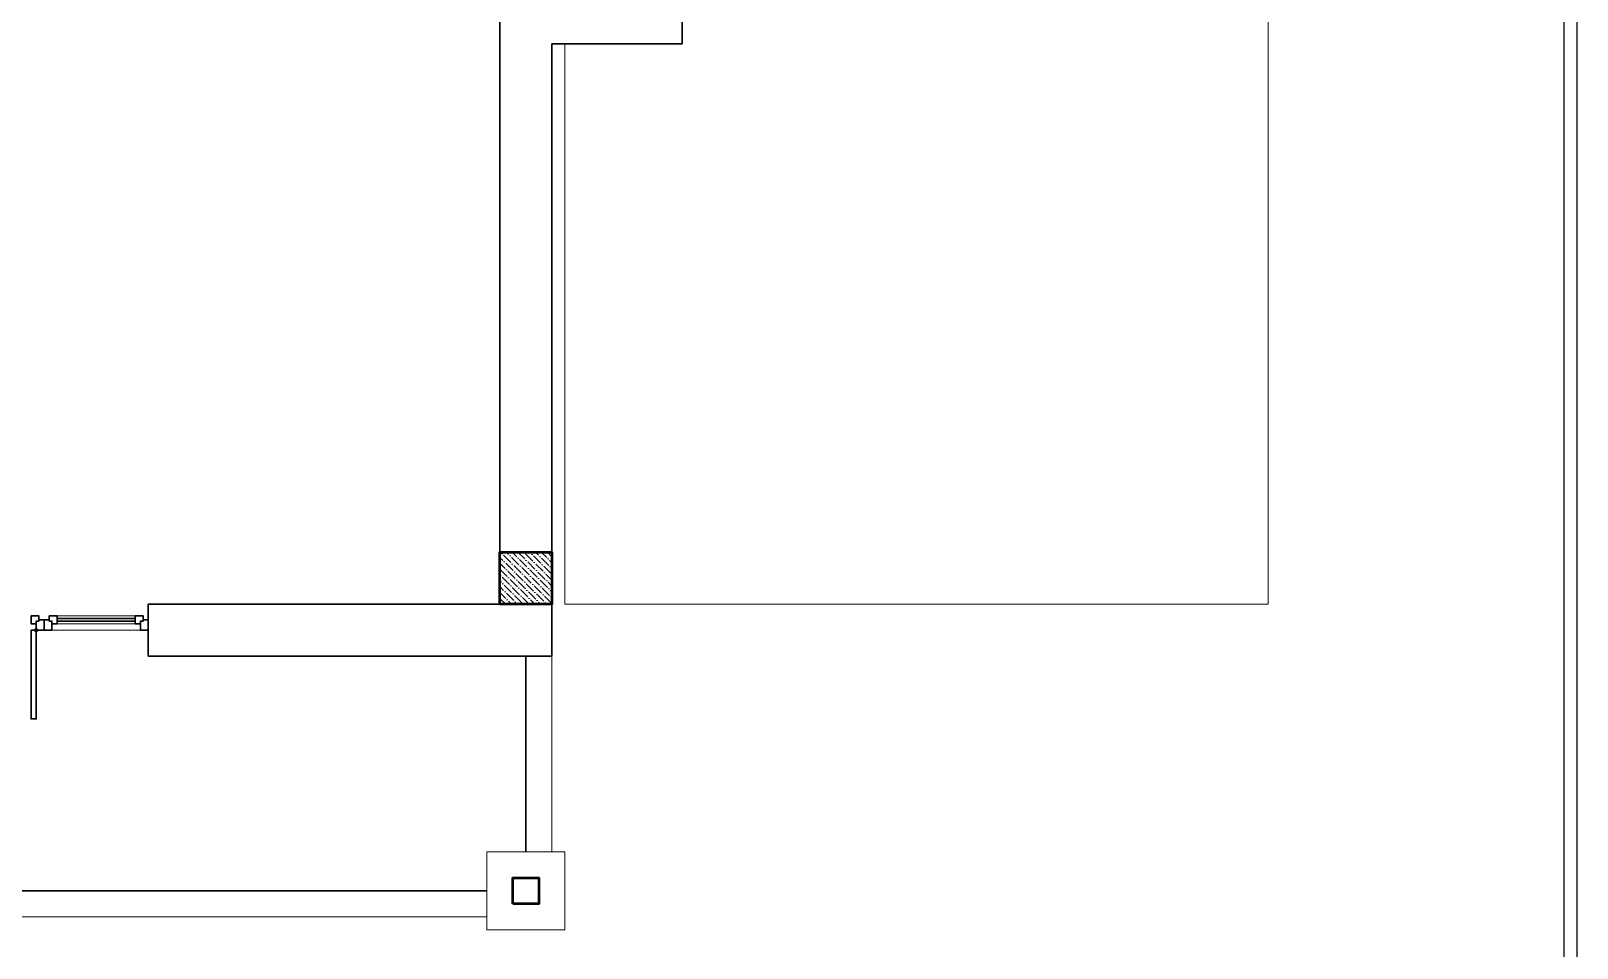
# Model space of a CAD drawing. Header units: millimetres. Extents: x -205382 to -191935, y -245869 to -242620.
# Drawn here: x -197776 to -196589, y -245055 to -244351 of the extents above; entities that cross this region are included whole.
import ezdxf

# ---------------------------------------------------------------- set-up
doc = ezdxf.new("R2010")
doc.units = ezdxf.units.MM
doc.header["$LTSCALE"] = 40
for name, color, linetype, lineweight in [('DIVAR 09', 7, 'Continuous', 9), ('DIVAR 30', 7, 'Continuous', 30), ('KALONA', 7, 'Continuous', 50), ('OKNA', 5, 'Continuous', 30), ('PENCERE', 5, 'Continuous', 30)]:
    doc.layers.add(name, color=color, linetype=linetype, lineweight=lineweight)

msp = doc.modelspace()

# ---------------------------------------------------------------- hatches: boundary and pattern name
at = {"layer": 'KALONA', "lineweight": 5, "ltscale": 100}
h = msp.add_hatch(dxfattribs=at)
h.set_pattern_fill('ANSI36', color=129, angle=90, style=0)
h.set_pattern_definition([(135, (-197415.6862, -244791.0427), (-6.17393, 1.6838), [7.9375, -1.5875, 0, -1.5875])])
h.paths.add_polyline_path([(-197415.7, -244791), (-197415.7, -244751), (-197375.7, -244751), (-197375.7, -244791)])

# ---------------------------------------------------------------- linework, layer by layer
for points in [[(-200703.6, -245739.3), (-196588.6, -245739.3), (-196588.6, -242799.3), (-200703.6, -242799.3)], [(-200693.6, -245729.3), (-196598.6, -245729.3), (-196598.6, -242809.3), (-200693.6, -242809.3)]]:
    msp.add_lwpolyline(points, close=True)
at = {"layer": 'DIVAR 09', "ltscale": 5}
for p, q in [((-196825.7, -244091), (-196825.7, -244791)), ((-197365.7, -244791), (-197365.7, -244361)), ((-196825.7, -244791), (-197365.7, -244791)), ((-197375.7, -244981), (-197375.7, -244831)), ((-197925.7, -245031), (-197425.7, -245031))]:
    msp.add_line(p, q, dxfattribs=at)
msp.add_lwpolyline([(-197425.7, -245041), (-197425.7, -244981), (-197365.7, -244981), (-197365.7, -245041)], close=True, dxfattribs=at)
at = {"layer": 'DIVAR 30', "ltscale": 5}
for p, q in [((-197415.7, -244131), (-197415.7, -244751)), ((-197275.7, -244161), (-197275.7, -244361)), ((-197375.7, -244361), (-197275.7, -244361)), ((-197375.7, -244361), (-197375.7, -244751)), ((-197415.7, -244791), (-197685.7, -244791)), ((-197685.7, -244791), (-197685.7, -244831)), ((-197375.7, -244831), (-197375.7, -244791)), ((-197375.7, -244831), (-197685.7, -244831)), ((-197395.7, -244981), (-197395.7, -244831)), ((-197425.7, -245011), (-197925.7, -245011))]:
    msp.add_line(p, q, dxfattribs=at)
at = {"layer": 'KALONA', "ltscale": 5}
for points in [[(-197415.7, -244791), (-197415.7, -244751), (-197375.7, -244751), (-197375.7, -244791)], [(-197405.7, -245021), (-197405.7, -245001), (-197385.7, -245001), (-197385.7, -245021)]]:
    msp.add_lwpolyline(points, close=True, dxfattribs=at)
at = {"layer": 'OKNA', "lineweight": 9}
for p, q in [((-197755.7, -244800), (-197695.7, -244800)), ((-197759.7, -244811), (-197691.7, -244811)), ((-197695.7, -244806), (-197755.7, -244806))]:
    msp.add_line(p, q, dxfattribs=at)
at = {"layer": 'OKNA'}
for p, q in [((-197755.7, -244802), (-197695.7, -244802)), ((-197695.7, -244804), (-197755.7, -244804))]:
    msp.add_line(p, q, dxfattribs=at)
at = {"layer": 'PENCERE'}
for points in [[(-197771.7, -244806), (-197771.7, -244804), (-197769.7, -244804), (-197769.7, -244800), (-197775.7, -244800), (-197775.7, -244806), (-197771.7, -244806), (-197771.7, -244811), (-197765.7, -244811), (-197765.7, -244803), (-197769.7, -244803)], [(-197759.7, -244806), (-197759.7, -244804), (-197761.7, -244804), (-197761.7, -244800), (-197755.7, -244800), (-197755.7, -244806), (-197759.7, -244806), (-197759.7, -244811), (-197765.7, -244811), (-197765.7, -244803), (-197761.7, -244803)], [(-197691.7, -244806), (-197691.7, -244804), (-197689.7, -244804), (-197689.7, -244800), (-197695.7, -244800), (-197695.7, -244806), (-197691.7, -244806), (-197691.7, -244811), (-197685.7, -244811), (-197685.7, -244803), (-197689.7, -244803)], [(-197771.7, -244811), (-197771.7, -244879), (-197775.7, -244879), (-197775.7, -244811), (-197771.7, -244811)]]:
    msp.add_lwpolyline(points, dxfattribs=at)
msp.add_circle((-197771.7, -244811), 1, dxfattribs=at)

doc.saveas('drawing.dxf')
